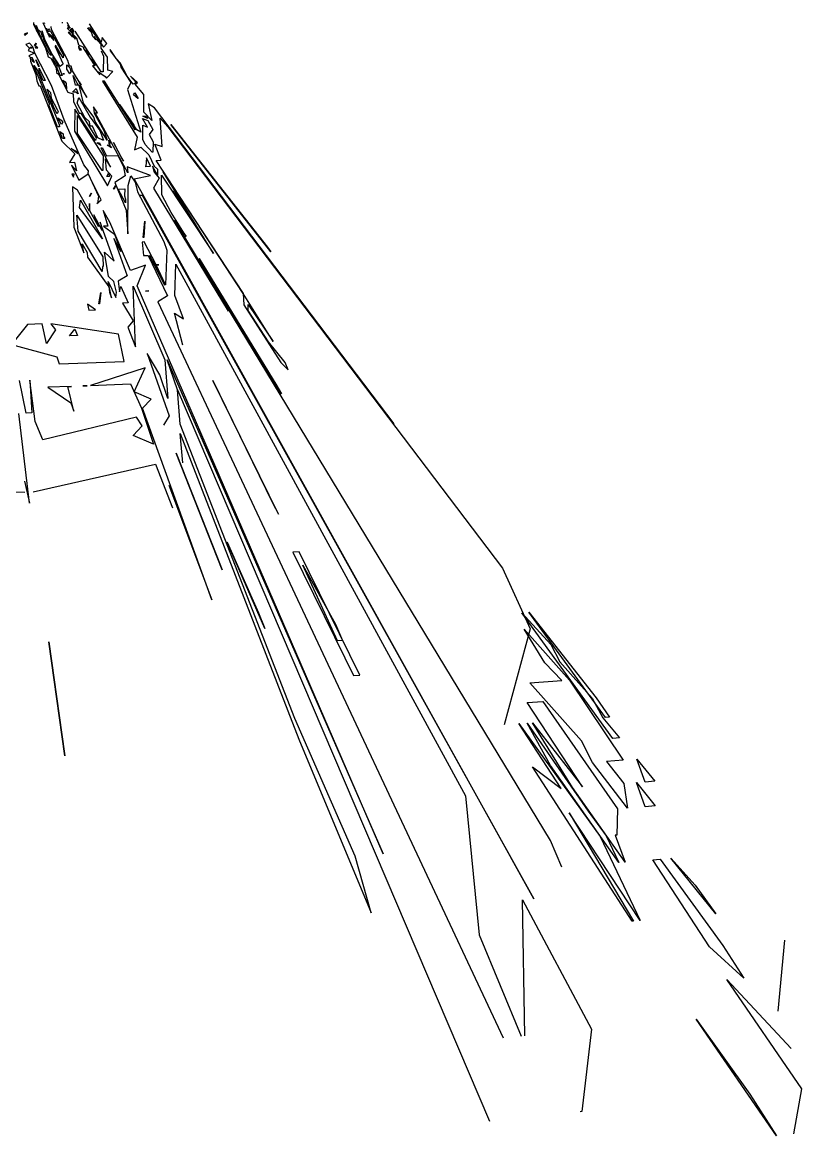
# Model space of a CAD drawing. Extents: x -18672 to 28921, y -19366 to 10644.
# Drawn here: x 7924 to 28921, y -19366 to 10644 of the extents above; entities that cross this region are included whole.
import ezdxf

# ---------------------------------------------------------------- set-up
doc = ezdxf.new("R2010")
doc.units = 0

msp = doc.modelspace()

# ---------------------------------------------------------------- linework, layer by layer
for p, q in [((8227.9682, 10633.536), (8229.2253, 10580.4371)), ((8229.2253, 10580.4371), (8546.9158, 9955.2056)), ((8324.6044, 10387.0209), (8245.913, 10580.6324)), ((8245.913, 10580.6324), (8336.3542, 10415.8162)), ((8417.5495, 10270.5473), (8309.514, 10554.4251)), ((8475.6305, 10636.395), (8654.0708, 10243.3692)), ((8516.8719, 10636.8711), (8523.08, 10610.5416)), ((8715.3451, 10448.7634), (8701.8511, 10531.8554)), ((9011.3643, 10616.2169), (9010.9778, 10642.575)), ((9126.0593, 10643.9035), (9198.3522, 10510.3174)), ((9198.3522, 10510.3174), (9145.6501, 10564.2773)), ((9145.6501, 10564.2773), (9182.7737, 10482.4209)), ((9182.7737, 10482.4209), (9198.3522, 10510.3174)), ((9198.3522, 10510.3174), (9225.1012, 10482.93)), ((10050.8044, 10106.0015), (9732.7598, 10598.0322)), ((8060.5745, 10354.8036), (7977.2345, 10324.4872)), ((7977.2345, 10324.4872), (7989.7694, 10295.0499)), ((7989.7694, 10295.0499), (8060.5745, 10354.8036)), ((8350.5307, 10387.3394), (8324.6044, 10387.0209)), ((8336.3542, 10415.8162), (8350.5307, 10387.3394)), ((8365.0869, 10444.5207), (8419.6478, 10388.1883)), ((8660.2194, 9784.6132), (8417.5495, 10270.5473)), ((8419.6478, 10388.1883), (8459.1302, 10240.8886)), ((8459.1302, 10240.8886), (8451.6895, 10359.6417)), ((8451.6895, 10359.6417), (8498.8128, 10180.0563)), ((8534.6472, 10180.5188), (8456.6759, 10417.2839)), ((8599.2066, 10361.4664), (8572.0651, 10475.0744)), ((8572.0651, 10475.0744), (8626.8281, 10390.7332)), ((8751.4559, 10244.6084), (8599.2066, 10361.4664)), ((8655.5968, 10448.0397), (8621.4454, 10447.626)), ((8626.8281, 10390.7332), (8671.3212, 10419.9021)), ((8654.0708, 10243.3692), (8648.2594, 10303.311)), ((8648.2594, 10303.311), (8775.4769, 10152.486)), ((8648.5258, 10475.9942), (8655.5968, 10448.0397)), ((8671.3212, 10419.9021), (8778.0057, 10244.9462)), ((9153.9261, 9609.4956), (8715.3451, 10448.7634)), ((8775.4769, 10152.486), (8751.4559, 10244.6084)), ((8778.0057, 10244.9462), (9033.6095, 9754.2928)), ((9182.7737, 10482.4209), (9131.9665, 10481.8097)), ((9131.9665, 10481.8097), (9381.0554, 10222.1962)), ((9196.62, 10368.8564), (9162.0455, 10368.4287)), ((9162.0455, 10368.4287), (9253.4765, 10281.109)), ((9225.1012, 10482.93), (9182.7737, 10482.4209)), ((9272.8285, 10251.2428), (9196.62, 10368.8564)), ((9229.642, 10398.1378), (9235.1069, 10455.0594)), ((9302.2237, 10340.9929), (9229.642, 10398.1378)), ((9235.1069, 10455.0594), (9262.3164, 10427.111)), ((9253.4765, 10281.109), (9272.8285, 10251.2428)), ((9270.8662, 10427.2153), (9258.9556, 10483.3373)), ((9258.9556, 10483.3373), (9315.581, 10399.1935)), ((9262.3164, 10427.111), (9302.2237, 10340.9929)), ((9306.9891, 10399.0879), (9270.8662, 10427.2153)), ((9277.9805, 10311.2112), (9271.0301, 10281.3308)), ((9271.0301, 10281.3308), (9327.8593, 10221.5144)), ((9356.726, 10191.1303), (9277.9805, 10311.2112)), ((9315.581, 10399.1935), (9306.9891, 10399.0879)), ((9327.8593, 10221.5144), (9356.726, 10191.1303)), ((10049.5512, 9308.5348), (9349.9442, 10399.6156)), ((9381.0554, 10222.1962), (9441.6984, 10033.3863)), ((9753.1828, 10404.5687), (9681.5562, 10488.4209)), ((9681.5562, 10488.4209), (9766.0064, 10433.2549)), ((9757.5107, 10489.3346), (9689.9973, 10488.5224)), ((9783.2917, 10376.1134), (9753.1828, 10404.5687)), ((9827.7568, 10258.3042), (9757.5107, 10489.3346)), ((9766.0064, 10433.2549), (9783.2917, 10376.1134)), ((9795.6559, 10461.8494), (9791.5772, 10433.5668)), ((9791.5772, 10433.5668), (10112.6455, 9976.4712)), ((9904.7978, 10167.1686), (9827.7568, 10258.3042)), ((10044.8978, 10041.4596), (9854.1359, 10258.6399)), ((9854.1359, 10258.6399), (9904.7978, 10167.1686)), ((10079.8931, 10231.1525), (10050.8044, 10106.0015)), ((10202.0276, 10075.9569), (10079.8931, 10231.1525)), ((8117.8456, 10080.5046), (8021.5348, 10046.9851)), ((8021.5348, 10046.9851), (8118.189, 9949.3826)), ((8118.189, 9949.3826), (8080.611, 9881.0727)), ((8206.2395, 9983.8993), (8117.8456, 10080.5046)), ((8118.189, 9949.3826), (8159.857, 9983.2739)), ((8183.5009, 9950.2697), (8118.189, 9949.3826)), ((8159.857, 9983.2739), (8183.5009, 9950.2697)), ((8261.6766, 9814.2525), (8206.2395, 9983.8993)), ((8256.3887, 10017.522), (8300.2977, 10082.9113)), ((8342.0095, 9952.4225), (8256.3887, 10017.522)), ((8300.2977, 10082.9113), (8271.1535, 9984.7745)), ((8271.1535, 9984.7745), (8276.7594, 9951.5363)), ((8276.7594, 9951.5363), (8342.0095, 9952.4225)), ((8498.8128, 10180.0563), (8698.4949, 9785.1527)), ((8727.1958, 9785.5573), (8534.6472, 10180.5188)), ((8546.9158, 9955.2056), (8618.2989, 9712.3506)), ((8817.9315, 10025.0377), (8808.046, 9992.0131)), ((8808.046, 9992.0131), (9017.3162, 9531.5717)), ((8927.9642, 9788.3874), (8817.2877, 9992.1377)), ((8817.2877, 9992.1377), (8918.4955, 9823.4421)), ((9025.067, 9681.7497), (8817.9315, 10025.0377)), ((9441.6984, 10033.3863), (9576.9484, 9969.1954)), ((9447.3839, 9967.4356), (9444.5254, 10000.5944)), ((9444.5254, 10000.5944), (9450.2746, 9933.9039)), ((9518.7246, 9900.896), (9447.3839, 9967.4356)), ((9450.2746, 9933.9039), (9462.5606, 9900.1218)), ((9576.9484, 9969.1954), (9571.2633, 9935.5593)), ((9571.2633, 9935.5593), (9882.2823, 9466.8642)), ((10045.0651, 9942.0421), (10044.8978, 10041.4596)), ((10216.0134, 9698.9227), (10045.0651, 9942.0421)), ((10112.6455, 9976.4712), (10202.0276, 10075.9569)), ((10293.7257, 9911.5788), (10292.0757, 9877.3044)), ((10456.2948, 9665.6936), (10293.7257, 9911.5788)), ((8080.611, 9881.0727), (8252.1385, 9814.119)), ((8252.1385, 9814.119), (8099.4196, 9741.0246)), ((8099.4196, 9741.0246), (8133.3973, 9705.4113)), ((8133.3973, 9705.4113), (8148.7738, 9594.7786)), ((8198.1869, 9595.5021), (8181.9507, 9706.1062)), ((8181.9507, 9706.1062), (8237.7069, 9596.0807)), ((8709.6585, 8939.2338), (8261.6766, 9814.2525)), ((8372.486, 9444.0641), (8290.9144, 9634.2308)), ((8290.9144, 9634.2308), (8365.8311, 9483.1597)), ((8618.2989, 9712.3506), (8694.3579, 9676.981)), ((8706.7549, 9749.6505), (8660.2194, 9784.6132)), ((8694.3579, 9676.981), (8836.3517, 9411.4494)), ((8698.4949, 9785.1527), (8706.7549, 9749.6505)), ((8947.817, 9452.7524), (8727.1958, 9785.5573)), ((8751.6993, 9640.926), (8753.82, 9714.29)), ((8877.2688, 9451.6871), (8751.6993, 9640.926)), ((8753.82, 9714.29), (8887.6276, 9490.9785)), ((8918.4955, 9823.4421), (8927.9642, 9788.3874)), ((9033.6095, 9754.2928), (9025.067, 9681.7497)), ((9199.5319, 9456.5537), (9153.9261, 9609.4956)), ((9462.5606, 9900.1218), (9518.7246, 9900.896)), ((9634.962, 9868.179), (9640.3486, 9902.5725)), ((9733.2318, 9764.2295), (9634.962, 9868.179)), ((9640.3486, 9902.5725), (9709.6144, 9799.4059)), ((9709.6144, 9799.4059), (9733.2318, 9764.2295)), ((9882.2823, 9466.8642), (9786.2762, 9655.9583)), ((9786.2762, 9655.9583), (9880.8176, 9544.4109)), ((10048.3074, 9873.9191), (10112.6147, 9733.7352)), ((10112.6147, 9733.7352), (10100.8399, 9309.3341)), ((10226.0947, 9352.2252), (10216.0134, 9698.9227)), ((10292.0757, 9877.3044), (10562.3727, 9516.0735)), ((10562.4969, 9554.5465), (10456.2948, 9665.6936)), ((8148.7738, 9594.7786), (8292.2857, 9239.456)), ((8243.4825, 9558.3427), (8198.1869, 9595.5021)), ((8658.9909, 8447.7822), (8235.1274, 9481.2012)), ((8235.1274, 9481.2012), (8324.6222, 9363.4922)), ((8237.7069, 9596.0807), (8243.4825, 9558.3427)), ((8324.6222, 9363.4922), (8913.7514, 7888.163)), ((8365.8311, 9483.1597), (8372.486, 9444.0641)), ((8382.6455, 9323.7231), (8379.2219, 9404.4919)), ((8379.2219, 9404.4919), (8543.1035, 9071.3902)), ((8489.6691, 9070.5234), (8382.6455, 9323.7231)), ((8836.3517, 9411.4494), (8844.8701, 9289.7608)), ((8847.0248, 9451.2303), (8877.2688, 9451.6871)), ((8948.3603, 9207.6256), (8847.0248, 9451.2303)), ((8887.6276, 9490.9785), (8979.4401, 9250.2504)), ((8997.7993, 9492.6293), (8947.817, 9452.7524)), ((9007.8113, 9492.7794), (8997.7993, 9492.6293)), ((9017.3162, 9531.5717), (9007.8113, 9492.7794)), ((9121.3068, 9375.7132), (9127.9087, 9494.5789)), ((9207.8653, 9253.8386), (9121.3068, 9375.7132)), ((9127.9087, 9494.5789), (9201.1578, 9417.0017)), ((9239.7711, 9457.1613), (9199.5319, 9456.5537)), ((9201.1578, 9417.0017), (9237.0883, 9295.8732)), ((9276.1878, 9337.5384), (9239.7711, 9457.1613)), ((9513.1774, 8952.593), (9276.1878, 9337.5384)), ((9882.2823, 9466.8642), (9812.128, 9465.8047)), ((9812.128, 9465.8047), (10011.6384, 9224.4624)), ((9880.8176, 9544.4109), (9896.484, 9506.0955)), ((9896.484, 9506.0955), (9882.2823, 9466.8642)), ((10011.6384, 9224.4624), (9977.7205, 9307.4154)), ((9977.7205, 9307.4154), (10154.3427, 9184.2045)), ((10090.5835, 9309.1743), (10049.5512, 9308.5348)), ((10100.8399, 9309.3341), (10090.5835, 9309.1743)), ((10193.655, 9141.7762), (10367.2869, 9313.4865)), ((10367.2869, 9313.4865), (10226.0947, 9352.2252)), ((10562.3727, 9516.0735), (10582.1989, 9438.021)), ((10748.8242, 9193.6939), (10562.4969, 9554.5465)), ((10582.1989, 9438.021), (10849.2509, 9020.0536)), ((8292.2857, 9239.456), (8318.5645, 9067.7476)), ((8318.5645, 9067.7476), (8371.898, 8933.6183)), ((8532.418, 9071.2169), (8489.6691, 9070.5234)), ((8543.1035, 9071.3902), (8532.418, 9071.2169)), ((8844.8701, 9289.7608), (8896.2988, 9248.9443)), ((8896.2988, 9248.9443), (9150.1527, 8758.5188)), ((9000.64, 9208.4535), (8948.3603, 9207.6256)), ((8979.4401, 9250.2504), (9000.64, 9208.4535)), ((9114.271, 8853.1809), (9012.5912, 9079.0066)), ((9012.5912, 9079.0066), (9077.4356, 9035.7364)), ((9020.9952, 9250.9031), (9062.5399, 9251.5558)), ((9052.1547, 9251.3926), (9020.9952, 9250.9031)), ((9062.5399, 9251.5558), (9052.1547, 9251.3926)), ((9077.4356, 9035.7364), (9110.7393, 8991.386)), ((9226.7785, 9295.7125), (9207.8653, 9253.8386)), ((9237.0883, 9295.8732), (9226.7785, 9295.7125)), ((9361.4566, 8950.0705), (9293.1039, 9213.0846)), ((9293.1039, 9213.0846), (9401.7532, 8996.1848)), ((9506.0932, 8906.4455), (9452.215, 9041.8661)), ((9452.215, 9041.8661), (9513.1774, 8952.593)), ((10135.356, 9053.0391), (10082.0864, 9052.1678)), ((10082.0864, 9052.1678), (11022.5168, 7550.9276)), ((10961.7755, 7743.555), (10135.356, 9053.0391)), ((10154.3427, 9184.2045), (10193.655, 9141.7762)), ((10915.456, 8975.9072), (10748.8242, 9193.6939)), ((10849.2509, 9020.0536), (10757.6901, 8833.8726)), ((11030.6389, 9023.0447), (10842.4958, 9195.1891)), ((10842.4958, 9195.1891), (10987.9772, 9022.3412)), ((10987.9772, 9022.3412), (10915.456, 8975.9072)), ((10969.1545, 8976.7999), (11030.6389, 9023.0447)), ((8371.898, 8933.6183), (8404.6143, 8934.1622)), ((8404.6143, 8934.1622), (8991.8932, 7441.3569)), ((8773.2186, 8343.3834), (8596.3527, 8844.4262)), ((8596.3527, 8844.4262), (8681.2687, 8750.4592)), ((8681.2687, 8750.4592), (8698.8844, 8602.7489)), ((9049.5756, 8010.3583), (8709.6585, 8939.2338)), ((9110.7393, 8991.386), (9114.271, 8853.1809)), ((9150.1527, 8758.5188), (9297.4656, 8712.4692)), ((9272.7386, 8760.6259), (9378.122, 8857.641)), ((9350.7009, 8761.966), (9272.7386, 8760.6259)), ((9297.4656, 8712.4692), (9307.6001, 8511.5537)), ((9361.8354, 8762.1573), (9350.7009, 8761.966)), ((9426.4967, 8951.1519), (9361.4566, 8950.0705)), ((9431.9787, 8714.8009), (9361.8354, 8762.1573)), ((9378.122, 8857.641), (9431.9787, 8714.8009)), ((9401.7532, 8996.1848), (9426.4967, 8951.1519)), ((9576.9587, 8464.3904), (9459.0072, 8951.6924)), ((9459.0072, 8951.6924), (9665.8348, 8619.7974)), ((9665.8348, 8619.7974), (9506.0932, 8906.4455)), ((10757.6901, 8833.8726), (11117.5731, 7683.1265)), ((10917.8743, 8691.552), (10960.0228, 8741.2885)), ((10960.0228, 8741.2885), (11047.1483, 8593.8043)), ((11197.1684, 8696.4345), (10969.1545, 8976.7999)), ((8645.315, 8394.658), (8658.9909, 8447.7822)), ((8698.8844, 8602.7489), (8867.197, 8290.7514)), ((9307.6001, 8511.5537), (9456.1565, 8190.7897)), ((9403.0487, 8461.244), (9450.1784, 8615.9951)), ((9610.1326, 8079.5792), (9403.0487, 8461.244)), ((9450.1784, 8615.9951), (9756.2782, 8082.3922)), ((9853.6374, 8084.2661), (9576.9587, 8464.3904)), ((11012.3498, 7744.5835), (10547.2646, 8429.3694)), ((10547.2646, 8429.3694), (10931.1131, 7867.2936)), ((11035.8209, 8593.6029), (10917.8743, 8691.552)), ((11047.1483, 8593.8043), (11035.8209, 8593.6029)), ((11201.6097, 8223.7887), (11197.1684, 8696.4345)), ((11485.5689, 8339.3834), (11311.2424, 8443.3124)), ((11311.2424, 8443.3124), (11415.9524, 7997.4327)), ((8875.7756, 7826.2626), (8645.315, 8394.658)), ((8866.233, 8179.6369), (8773.2186, 8343.3834)), ((8890.6636, 8236.044), (8866.233, 8179.6369)), ((8867.197, 8290.7514), (8890.6636, 8236.044)), ((9342.0244, 8299.5706), (9335.2253, 7710.4751)), ((9900.4731, 7460.5477), (9342.0244, 8299.5706)), ((9415.5426, 7648.1856), (9411.5494, 8133.2699)), ((9411.5494, 8133.2699), (10100.4663, 7040.08)), ((9456.1565, 8190.7897), (9504.2216, 8191.6984)), ((9504.2216, 8191.6984), (9918.9068, 7527.8389)), ((9948.1686, 8200.0915), (9844.4498, 8363.1056)), ((9844.4498, 8363.1056), (9864.2692, 8198.5054)), ((9864.2692, 8198.5054), (10125.0697, 7726.5385)), ((9888.2448, 8198.9586), (9948.1686, 8200.0915)), ((10769.7126, 6586.4228), (9888.2448, 8198.9586)), ((11174.5155, 8109.69), (11271.0485, 8111.5481)), ((11300.4558, 8054.0762), (11174.5155, 8109.69)), ((11415.9524, 7997.4327), (11201.6097, 8223.7887)), ((11271.0485, 8111.5481), (11300.4558, 8054.0762)), ((17945.9964, -180.0645), (11485.5689, 8339.3834)), ((8926.2083, 7827.2694), (8875.7756, 7826.2626)), ((8976.3, 7889.4002), (8877.4787, 8065.4773)), ((8877.4787, 8065.4773), (8975.6632, 8008.9227)), ((8913.7514, 7888.163), (8926.2083, 7827.2694)), ((8975.6632, 8008.9227), (9013.2162, 7950.3389)), ((9013.2162, 7950.3389), (8976.3, 7889.4002)), ((9578.545, 6799.2832), (9049.5756, 8010.3583)), ((9731.5045, 7964.4174), (9610.1326, 8079.5792)), ((9756.156, 7843.8377), (9731.5045, 7964.4174)), ((9818.8629, 7845.0896), (9756.156, 7843.8377)), ((9756.2782, 8082.3922), (10010.6468, 7724.2115)), ((9957.9826, 7528.6565), (9818.8629, 7845.0896)), ((9892.0767, 7967.5646), (9853.6374, 8084.2661)), ((10215.344, 7467.1983), (9892.0767, 7967.5646)), ((10931.1131, 7867.2936), (10961.7755, 7743.555)), ((11297.3503, 7812.9682), (11166.7449, 8051.4792)), ((11166.7449, 8051.4792), (11305.8176, 7995.2741)), ((11169.43, 7487.3503), (11167.5991, 7872.0146)), ((11167.5991, 7872.0146), (11297.3503, 7812.9682)), ((11305.8176, 7995.2741), (11441.611, 7753.3136)), ((11690.2972, 7292.1946), (11640.3254, 8060.6774)), ((11640.3254, 8060.6774), (11847.4615, 7824.0523)), ((11847.4615, 7824.0523), (20864.1863, -4067.8574)), ((14621.646, 4459.9699), (11924.5737, 7887.1262)), ((11924.5737, 7887.1262), (14526.5462, 4580.8127)), ((9004.5302, 7508.7092), (8938.8967, 7702.4148)), ((8938.8967, 7702.4148), (9029.2116, 7640.2547)), ((9070.0092, 7510.0791), (9004.5302, 7508.7092)), ((9029.2116, 7640.2547), (9029.9623, 7575.2695)), ((9029.9623, 7575.2695), (9070.0092, 7510.0791)), ((9335.2253, 7710.4751), (10221.6498, 6231.8523)), ((10079.3627, 6651.6755), (9415.5426, 7648.1856)), ((9918.9068, 7527.8389), (9900.4731, 7460.5477)), ((10097.3371, 7464.7058), (9957.9826, 7528.6565)), ((10010.6468, 7724.2115), (10110.4531, 7464.9828)), ((10125.0697, 7726.5385), (10215.344, 7467.1983)), ((11022.5168, 7550.9276), (10946.2472, 7204.8757)), ((11117.5731, 7683.1265), (11012.3498, 7744.5835)), ((11441.611, 7753.3136), (11339.7506, 7623.1363)), ((11339.7506, 7623.1363), (11449.7691, 7425.6073)), ((8991.8932, 7441.3569), (9337.7476, 7096.8852)), ((9420.0659, 7098.7106), (9236.6314, 7238.843)), ((9236.6314, 7238.843), (9375.2507, 7170.3801)), ((9934.6887, 7393.297), (10000.8494, 7394.708)), ((10036.1336, 7326.4074), (9934.6887, 7393.297)), ((10000.8494, 7394.708), (10036.1336, 7326.4074)), ((10045.1044, 7256.4221), (10085.4253, 7257.2988)), ((10297.391, 6737.0331), (10045.1044, 7256.4221)), ((10085.4253, 7257.2988), (10196.8619, 7042.239)), ((10110.4531, 7464.9828), (10097.3371, 7464.7058)), ((10209.383, 7330.138), (10275.9695, 7331.5718)), ((10327.1459, 7262.5547), (10209.383, 7330.138)), ((10275.9695, 7331.5718), (10254.661, 7468.0288)), ((10254.661, 7468.0288), (10291.645, 7400.9094)), ((10291.645, 7400.9094), (10275.9695, 7331.5718)), ((10275.9695, 7331.5718), (10327.1459, 7262.5547)), ((10651.6963, 6901.4744), (10384.0644, 7402.8803)), ((10384.0644, 7402.8803), (10609.5765, 6976.6342)), ((10946.2472, 7204.8757), (11116.999, 7279.729)), ((11116.999, 7279.729), (11335.5996, 7067.743)), ((11231.8699, 7352.1552), (11169.43, 7487.3503)), ((11424.2608, 7143.1545), (11231.8699, 7352.1552)), ((11449.7691, 7425.6073), (11437.8124, 7143.455)), ((11667.8732, 6924.6947), (11496.4244, 7357.8519)), ((11496.4244, 7357.8519), (11690.2972, 7292.1946)), ((9337.7476, 7096.8852), (9193.1859, 6868.1465)), ((9375.2507, 7170.3801), (9420.0659, 7098.7106)), ((10100.4663, 7040.08), (10093.7402, 6652.0143)), ((10194.3476, 6654.3847), (10165.8306, 6966.5958)), ((10165.8306, 6966.5958), (10297.391, 6737.0331)), ((10196.8619, 7042.239), (10499.4565, 7049.0161)), ((10499.4565, 7049.0161), (10652.8847, 6745.3234)), ((10609.5765, 6976.6342), (10651.6963, 6901.4744)), ((11272.9827, 6991.6416), (11248.4078, 6759.2112)), ((11375.7425, 6762.1806), (11272.9827, 6991.6416)), ((11335.5996, 7067.743), (11474.7131, 6764.4887)), ((11437.8124, 7143.455), (11424.2608, 7143.1545)), ((11529.0381, 6921.5223), (11667.8732, 6924.6947)), ((13870.4181, 3338.1406), (11529.0381, 6921.5223)), ((9193.1859, 6868.1465), (9333.983, 6871.3638)), ((9387.7824, 6635.381), (9252.2291, 6791.7507)), ((9252.2291, 6791.7507), (9444.4578, 6386.7829)), ((9333.983, 6871.3638), (9387.7824, 6635.381)), ((9705.1128, 6642.8577), (9578.545, 6799.2832)), ((9697.3577, 6560.8938), (9705.1128, 6642.8577)), ((10093.7402, 6652.0143), (10079.3627, 6651.6755)), ((10333.6072, 6492.9645), (10194.3476, 6654.3847)), ((10652.8847, 6745.3234), (10698.4902, 6501.7421)), ((11382.3089, 6518.1921), (10752.2869, 6747.6415)), ((10752.2869, 6747.6415), (10769.7126, 6586.4228)), ((11234.2535, 6758.8811), (11375.7425, 6762.1806)), ((11248.4078, 6759.2112), (11234.2535, 6758.8811)), ((11570.954, 6522.7302), (11432.3044, 6763.4997)), ((11432.3044, 6763.4997), (11475.9985, 6603.237)), ((11474.7131, 6764.4887), (11568.0001, 6686.7497)), ((11475.9985, 6603.237), (11609.0487, 6439.4044)), ((11568.0001, 6686.7497), (11570.954, 6522.7302)), ((13073.9886, 4412.6777), (11720.3357, 6609.0538)), ((11720.3357, 6609.0538), (13870.4181, 3338.1406)), ((9318.9401, 6551.885), (9260.6458, 6550.4972)), ((9260.6458, 6550.4972), (9307.6614, 6468.2842)), ((9307.6614, 6468.2842), (9318.9401, 6551.885)), ((9444.4578, 6386.7829), (9697.3577, 6560.8938)), ((10051.9353, 5860.0323), (9697.3577, 6560.8938)), ((9697.3577, 6560.8938), (9979.6113, 5952.667)), ((10202.0533, 6489.7998), (10248.8892, 6574.0238)), ((10275.1516, 6491.5583), (10202.0533, 6489.7998)), ((10221.6498, 6231.8523), (10333.6072, 6492.9645)), ((10248.8892, 6574.0238), (10275.1516, 6491.5583)), ((10698.4902, 6501.7421), (10418.3226, 6324.3829)), ((10418.3226, 6324.3829), (10725.7474, 5583.5726)), ((10776.527, 6245.6311), (10844.2195, 6505.2478)), ((10844.2195, 6505.2478), (10967.5381, 6337.8765)), ((10934.7182, 6423.0114), (11382.3089, 6518.1921)), ((21704.7162, -12983.3455), (10934.7182, 6423.0114)), ((10967.5381, 6337.8765), (11023.9433, 6071.9178)), ((11609.0487, 6439.4044), (11456.8488, 6173.5412)), ((11687.6793, 5996.4823), (11672.4433, 6525.1716)), ((11672.4433, 6525.1716), (13073.9886, 4412.6777)), ((9412.868, 6122.2365), (9272.5846, 6208.285)), ((9272.5846, 6208.285), (9310.41, 5124.0637)), ((9730.8447, 5556.8896), (9412.868, 6122.2365)), ((9731.9508, 5946.314), (9785.9174, 6040.5046)), ((9785.9174, 6040.5046), (9747.4403, 5946.7114)), ((10384.9971, 6146.6373), (10431.821, 6237.0713)), ((10400.1417, 6147.0175), (10384.9971, 6146.6373)), ((10431.821, 6237.0713), (10400.1417, 6147.0175)), ((10506.1152, 6149.6775), (10687.6272, 6154.2335)), ((10707.3239, 5780.9214), (10506.1152, 6149.6775)), ((10687.6272, 6154.2335), (10674.1882, 5970.4843)), ((10768.5971, 4942.1116), (10776.527, 6245.6311)), ((11023.9433, 6071.9178), (11741.1976, 4738.4209)), ((11456.8488, 6173.5412), (13471.552, 2855.6741)), ((12710.9423, 4997.9593), (11980.5142, 6096.1894)), ((11980.5142, 6096.1894), (12639.3866, 5107.8619)), ((9467.9229, 5650.0876), (9489.1304, 5845.4356)), ((9489.1304, 5845.4356), (10019.3866, 4920.5697)), ((9731.4083, 5755.3284), (9730.8447, 5556.8896)), ((9746.9388, 5557.3213), (9731.4083, 5755.3284)), ((9747.4403, 5946.7114), (9731.9508, 5946.314)), ((9936.5102, 5760.7071), (10051.9353, 5860.0323)), ((9952.2768, 5761.1206), (9936.5102, 5760.7071)), ((9979.6113, 5952.667), (9952.2768, 5761.1206)), ((10674.1882, 5970.4843), (10706.1465, 5876.9997)), ((10706.1465, 5876.9997), (10707.3239, 5780.9214)), ((11089.5463, 5981.139), (11150.9926, 5982.7152)), ((11150.9926, 5982.7152), (21704.7162, -12983.3455)), ((11934.4837, 5514.5214), (11687.6793, 5996.4823)), ((9432.9662, 5016.7545), (9397.0262, 5445.6904)), ((9397.0262, 5445.6904), (10096.5086, 4321.6941)), ((10082.4413, 4807.1941), (9467.9229, 5650.0876)), ((9980.6871, 5142.8866), (9746.9388, 5557.3213)), ((10075.84, 5035.0212), (9852.4107, 5458.0431)), ((9852.4107, 5458.0431), (9980.6871, 5142.8866)), ((10284.4683, 5259.6654), (10100.6155, 5566.8068)), ((10100.6155, 5566.8068), (10231.3477, 5149.9257)), ((10725.7474, 5583.5726), (10768.5971, 4942.1116)), ((12342.426, 4872.9563), (11934.4837, 5514.5214)), ((9310.41, 5124.0637), (9584.9199, 4431.6708)), ((10400.0578, 4202.8984), (10019.8572, 5252.3206)), ((10019.8572, 5252.3206), (10075.84, 5035.0212)), ((10231.3477, 5149.9257), (10114.4197, 5146.6421)), ((10114.4197, 5146.6421), (10411.4401, 4931.8423)), ((10840.9177, 3952.0659), (10284.4683, 5259.6654)), ((11182.0344, 4839.1906), (11223.7391, 5285.7368)), ((11223.7391, 5285.7368), (11199.158, 4839.6889)), ((22152.9998, -11408.4647), (12026.9563, 5308.0318)), ((12026.9563, 5308.0318), (12342.426, 4872.9563)), ((12639.3866, 5107.8619), (12710.9423, 4997.9593)), ((10079.9925, 3927.9157), (9432.9662, 5016.7545)), ((10019.3866, 4920.5697), (10082.4413, 4807.1941)), ((10581.5484, 4461.7497), (10392.4373, 4816.2145)), ((10392.4373, 4816.2145), (10750.1957, 3812.379)), ((10411.4401, 4931.8423), (10581.5484, 4461.7497)), ((11199.158, 4839.6889), (11182.0344, 4839.1906)), ((9584.9199, 4431.6708), (9536.2085, 4673.4804)), ((9536.2085, 4673.4804), (9674.1474, 4434.3637)), ((11205.6649, 4722.6486), (11153.7473, 4721.1196)), ((11153.7473, 4721.1196), (11190.2968, 4355.1173)), ((11532.3731, 4107.4472), (11205.6649, 4722.6486)), ((11741.1976, 4738.4209), (11818.9916, 4499.0967)), ((14526.5462, 4580.8127), (14621.646, 4459.9699)), ((9674.1474, 4434.3637), (9682.2234, 4309.0347)), ((9682.2234, 4309.0347), (10254.7675, 3512.8146)), ((10096.5086, 4321.6941), (10104.0133, 4062.6888)), ((10243.4828, 3796.0885), (10137.3618, 4448.3439)), ((10137.3618, 4448.3439), (10400.0578, 4202.8984)), ((11190.2968, 4355.1173), (11315.3542, 4358.9387)), ((11315.3542, 4358.9387), (11834.6367, 3269.14)), ((11767.3554, 3562.7319), (11351.0676, 4360.03)), ((11351.0676, 4360.03), (11697.1812, 3703.2522)), ((11818.9916, 4499.0967), (11786.414, 3563.3608)), ((14908.625, 629.8987), (12689.9609, 4273.7528)), ((12689.9609, 4273.7528), (14778.1381, 844.2057)), ((10085.6211, 4062.1125), (10079.9925, 3927.9157)), ((10104.0133, 4062.6888), (10085.6211, 4062.1125)), ((11240.3758, 4098.2973), (10840.9177, 3952.0659)), ((11022.3563, 3538.146), (11240.3758, 4098.2973)), ((11532.3731, 4107.4472), (11605.2922, 4109.7321)), ((11605.2922, 4109.7321), (11532.3731, 4107.4472)), ((11786.414, 3563.3608), (11532.3731, 4107.4472)), ((12029.6044, 3275.7482), (12060.3111, 4123.9904)), ((12060.3111, 4123.9904), (19868.479, -10202.0083)), ((10325.6614, 3217.9948), (10239.5536, 3655.7768)), ((10239.5536, 3655.7768), (10443.7375, 3221.9969)), ((10391.5919, 3660.7287), (10243.4828, 3796.0885)), ((10464.8248, 3372.9866), (10391.5919, 3660.7287)), ((10750.1957, 3812.379), (10505.5295, 3664.4397)), ((10505.5295, 3664.4397), (10542.5551, 3375.5861)), ((11697.1812, 3703.2522), (11767.3554, 3562.7319)), ((9983.4645, 3052.2562), (10036.6581, 3358.6677)), ((10036.6581, 3358.6677), (10003.4292, 3052.9421)), ((10254.7675, 3512.8146), (10270.3401, 3366.4826)), ((10270.3401, 3366.4826), (10325.6614, 3217.9948)), ((10443.7375, 3221.9969), (10464.8248, 3372.9866)), ((10542.5551, 3375.5861), (10581.4258, 3523.5947)), ((10581.4258, 3523.5947), (10780.1912, 3079.6289)), ((10972.0467, 1896.4632), (10907.4437, 3534.3537)), ((10907.4437, 3534.3537), (11760.4599, 1545.7295)), ((17646.7102, -11772.1273), (11022.3563, 3538.146)), ((11240.4968, 3398.9269), (11337.2016, 3402.1609)), ((11259.8423, 3399.5738), (11240.4968, 3398.9269)), ((11337.2016, 3402.1609), (11259.8423, 3399.5738)), ((13870.4181, 3338.1406), (13891.0561, 3030.4369)), ((14682.0977, 2037.2139), (13870.4181, 3338.1406)), ((9895.2284, 2891.2604), (9683.7065, 3041.9575)), ((9683.7065, 3041.9575), (9713.1349, 2884.918)), ((10003.4292, 3052.9421), (9983.4645, 3052.2562)), ((10780.1912, 3079.6289), (10621.1508, 3074.1649)), ((10621.1508, 3074.1649), (10911.2954, 2599.8009)), ((11834.6367, 3269.14), (11573.117, 3106.8711)), ((11573.117, 3106.8711), (20877.1526, -16726.9349)), ((12265.6188, 2648.3048), (12029.6044, 3275.7482)), ((13891.0561, 3030.4369), (14893.6328, 1471.8701)), ((14011.6313, 2874.7476), (14009.4513, 3034.5607)), ((14009.4513, 3034.5607), (14682.0977, 2037.2139)), ((9713.1349, 2884.918), (9895.2284, 2891.2604)), ((12246.704, 1944.8207), (12022.6387, 2804.504)), ((12022.6387, 2804.504), (12265.6188, 2648.3048)), ((14554.813, 2032.385), (14011.6313, 2874.7476)), ((8064.3592, 2497.8405), (7637.6021, 1955.0962)), ((8462.0999, 2512.0852), (8064.3592, 2497.8405)), ((8573.9263, 1990.1015), (8462.0999, 2512.0852)), ((10517.7133, 2241.5808), (8691.9397, 2520.3167)), ((8691.9397, 2520.3167), (8815.6921, 2354.0092)), ((10911.2954, 2599.8009), (10769.3464, 2424.9751)), ((10769.3464, 2424.9751), (10972.0467, 1896.4632)), ((8815.6921, 2354.0092), (8573.9263, 1990.1015)), ((9198.9882, 2192.9878), (9343.1211, 2373.1679)), ((9412.3925, 2200.8514), (9198.9882, 2192.9878)), ((9343.1211, 2373.1679), (9412.3925, 2200.8514)), ((10670.4576, 1503.1255), (10517.7133, 2241.5808)), ((7637.6021, 1955.0962), (8853.8928, 1626.691)), ((15003.87, 1476.2448), (14554.813, 2032.385)), ((8853.8928, 1626.691), (8920.4846, 1434.7259)), ((8920.4846, 1434.7259), (10670.4576, 1503.1255)), ((11633.6803, 1138.6841), (11284.668, 1720.286)), ((11284.668, 1720.286), (11883.8967, 38.5818)), ((11760.4599, 1545.7295), (11846.0649, 500.5036)), ((12108.9846, 733.2188), (11826.9626, 1548.3288)), ((11826.9626, 1548.3288), (17646.7102, -11772.1273)), ((11236.3456, 1326.7339), (9764.2733, 852.5684)), ((10934.9028, 684.399), (11236.3456, 1326.7339)), ((14893.6328, 1471.8701), (15087.1973, 1277.8567)), ((15087.1973, 1277.8567), (15003.87, 1476.2448)), ((8032.8883, 108.4135), (7850.223, 986.2152)), ((8269.7429, -119.1748), (8129.9867, 997.4894)), ((8129.9867, 997.4894), (8180.9551, 114.7715)), ((11846.0649, 500.5036), (11633.6803, 1138.6841)), ((14824.8279, -2617.8636), (13053.5457, 987.2015)), ((13053.5457, 987.2015), (14668.4784, -2303.7976)), ((9248.7949, 831.4693), (8613.9797, 805.4857)), ((8613.9797, 805.4857), (9233.8389, 390.1354)), ((9154.9002, 827.6261), (9248.7949, 831.4693)), ((9311.8025, 163.3298), (9154.9002, 827.6261)), ((9553.5882, 843.9448), (9670.6684, 848.737)), ((9577.0108, 844.9035), (9553.5882, 843.9448)), ((9670.6684, 848.737), (9577.0108, 844.9035)), ((9764.2733, 852.5684), (10836.9662, 896.4747)), ((10836.9662, 896.4747), (11139.2942, 241.8019)), ((11393.6675, 481.3895), (10934.9028, 684.399)), ((12176.8901, -190.7885), (12108.9846, 733.2188)), ((12108.9846, 733.2188), (20508.1223, -18975.0347)), ((14778.1381, 844.2057), (14908.625, 629.8987)), ((9233.8389, 390.1354), (9311.8025, 163.3298)), ((11163.5256, 242.8424), (11393.6675, 481.3895)), ((8121.854, -2321.2502), (7835.2622, 99.9275)), ((8180.9551, 114.7715), (8032.8883, 108.4135)), ((11000, 0), (8481.1941, -607.2623)), ((11156.2473, -236.0858), (11000, 0)), ((11139.2942, 241.8019), (11457.3192, -731.0229)), ((13031.9902, -4923.5232), (11163.5256, 242.8424)), ((11883.8967, 38.5818), (11729.5767, -210.6408)), ((8481.1941, -607.2623), (8269.7429, -119.1748)), ((10911.3614, -497.5757), (11156.2473, -236.0858)), ((15266.5174, -8121.4208), (12176.8901, -190.7885)), ((11457.3192, -731.0229), (10911.3614, -497.5757)), ((12253.594, -1234.5182), (12176.2771, -440.4832)), ((12176.2771, -440.4832), (15375.1061, -8678.8751)), ((13308.787, -4114.3317), (12070.9253, -968.7045)), ((12070.9253, -968.7045), (13167.6783, -3747.9075)), ((8219.4756, -2009.7026), (11512.209, -1269.7675)), ((11512.209, -1269.7675), (11973.3777, -2441.6505)), ((7983.5069, -1724.6126), (8121.854, -2321.2502)), ((3318.1257, -1950.4246), (7995.5138, -2020.7409)), ((11872.1092, -1829.676), (13031.9902, -4923.5232)), ((14668.4784, -2303.7976), (14824.8279, -2617.8636)), ((14459.6747, -5694.8273), (13446.5123, -3372.145)), ((13446.5123, -3372.145), (14285.0347, -5269.0386)), ((13167.6783, -3747.9075), (13308.787, -4114.3317)), ((15387.5309, -3625.1663), (15208.6559, -3635.0568)), ((15208.6559, -3635.0568), (16609.8396, -6485.5178)), ((17017.5478, -6950.5106), (15387.5309, -3625.1663)), ((16418.5513, -6026.4321), (15477.6828, -3991.9476)), ((15477.6828, -3991.9476), (16365.678, -5577.7374)), ((20864.1863, -4067.8574), (21604.0029, -5700.7071)), ((14285.0347, -5269.0386), (14459.6747, -5694.8273)), ((23831.111, -8657.8737), (21384.1865, -5269.4396)), ((21384.1865, -5269.4396), (22162.0751, -6128.7442)), ((23638.5527, -8094.5978), (21574.1301, -5257.771)), ((21574.1301, -5257.771), (23384.8878, -7561.3917)), ((16365.678, -5577.7374), (16551.8909, -6018.0563)), ((21604.0029, -5700.7071), (20906.5829, -8287.7651)), ((22004.3617, -6622.5602), (21442.4291, -5710.8564)), ((21442.4291, -5710.8564), (22663.4788, -7083.593)), ((9066.9602, -9124.9004), (8640.1449, -6052.3336)), ((8640.1449, -6052.3336), (8987.7318, -8554.5498)), ((16551.8909, -6018.0563), (16418.5513, -6026.4321)), ((22162.0751, -6128.7442), (22407.4639, -6596.0508)), ((16609.8396, -6485.5178), (16844.0228, -6961.9222)), ((22407.4639, -6596.0508), (23280.2184, -7568.6121)), ((22457.8546, -7097.4391), (22004.3617, -6622.5602)), ((16844.0228, -6961.9222), (17017.5478, -6950.5106)), ((21598.2395, -7155.3231), (22457.8546, -7097.4391)), ((22990.3938, -8718.8363), (21598.2395, -7155.3231)), ((22663.4788, -7083.593), (24107.5288, -9242.6792)), ((21525.587, -7689.6518), (21948.4516, -7660.4813)), ((23017.4745, -9961.4264), (21525.587, -7689.6518)), ((21948.4516, -7660.4813), (23957.4935, -10558.3947)), ((23280.2184, -7568.6121), (23567.2523, -8099.6392)), ((23384.8878, -7561.3917), (23745.4438, -8087.0399)), ((23567.2523, -8099.6392), (24013.2918, -8644.6633)), ((23745.4438, -8087.0399), (23638.5527, -8094.5978)), ((16890.354, -11833.1661), (15266.5174, -8121.4208)), ((22438.9632, -10005.6244), (21304.8872, -8259.6025)), ((21304.8872, -8259.6025), (23492.7903, -11300.3421)), ((22156.473, -9387.8535), (21521.7294, -8244.2704)), ((21521.7294, -8244.2704), (23170.237, -10620.19)), ((22747.7624, -9982.0322), (21666.1287, -8234.0605)), ((21666.1287, -8234.0605), (23017.4745, -9961.4264)), ((8987.7318, -8554.5498), (9066.9602, -9124.9004)), ((15375.1061, -8678.8751), (17327.2623, -13357.5617)), ((24013.2918, -8644.6633), (23831.111, -8657.8737)), ((23284.9837, -9303.8832), (22990.3938, -8718.8363)), ((24107.5288, -9242.6792), (23659.3929, -9276.0241)), ((23659.3929, -9276.0241), (24130.0331, -9876.4273)), ((24702.4661, -9832.6937), (24480.0164, -9214.9631)), ((24480.0164, -9214.9631), (24968.8991, -9812.3383)), ((24349.4982, -13586.6059), (21664.9754, -9424.425)), ((21664.9754, -9424.425), (22438.9632, -10005.6244)), ((23998.0217, -12002.5107), (22156.473, -9387.8535)), ((24232.119, -10536.8381), (23284.9837, -9303.8832)), ((24130.0331, -9876.4273), (24232.119, -10536.8381)), ((24701.8079, -10499.9701), (24473.7396, -9850.1683)), ((24473.7396, -9850.1683), (24975.1549, -10478.5139)), ((24968.8991, -9812.3383), (24702.4661, -9832.6937)), ((19868.479, -10202.0083), (20231.9888, -13949.3102)), ((24163.5618, -11988.7662), (22747.7624, -9982.0322)), ((24975.1549, -10478.5139), (24701.8079, -10499.9701)), ((24567.8977, -13567.3675), (22656.4348, -10660.5206)), ((22656.4348, -10660.5206), (24393.202, -13582.7561)), ((23170.237, -10620.19), (23654.4297, -11287.2977)), ((23957.4935, -10558.3947), (23936.9057, -11264.5015)), ((23492.7903, -11300.3421), (24567.8977, -13567.3675)), ((23654.4297, -11287.2977), (23998.0217, -12002.5107)), ((23936.9057, -11264.5015), (23896.5825, -11267.7557)), ((23896.5825, -11267.7557), (24163.5618, -11988.7662)), ((22458.5922, -12130.3274), (22152.9998, -11408.4647)), ((17327.2623, -13357.5617), (16890.354, -11833.1661)), ((24906.3726, -11927.0916), (25112.0955, -11910.0107)), ((26440.068, -14275.5448), (24906.3726, -11927.0916)), ((25112.0955, -11910.0107), (26795.0771, -14243.2942)), ((26606.3224, -13387.8062), (25399.6612, -11886.1346)), ((25399.6612, -11886.1346), (26050.2006, -12611.8623)), ((26050.2006, -12611.8623), (26606.3224, -13387.8062)), ((21463.1234, -16670.1648), (21402.126, -13009.2131)), ((21402.126, -13009.2131), (23256.5294, -16496.4159)), ((24393.202, -13582.7561), (24349.4982, -13586.6059)), ((20231.9888, -13949.3102), (21365.6096, -16679.6121)), ((28285.4487, -16009.2037), (28470.5606, -14091.0856)), ((27359.8341, -15116.1055), (26440.068, -14275.5448)), ((26795.0771, -14243.2942), (27359.8341, -15116.1055)), ((28921.4853, -18102.2494), (26903.9074, -15158.8579)), ((26903.9074, -15158.8579), (28641.4903, -17017.6591)), ((23256.5294, -16496.4159), (23001.7474, -18716.351)), ((28242.7445, -19365.933), (26075.2898, -16223.3285)), ((26075.2898, -16223.3285), (27524.8077, -18247.1379)), ((27524.8077, -18247.1379), (28242.7445, -19365.933)), ((28706.6837, -19316.0471), (28921.4853, -18102.2494)), ((23001.7474, -18716.351), (22950.1901, -18721.6995))]:
    msp.add_line(p, q)

doc.saveas('drawing.dxf')
